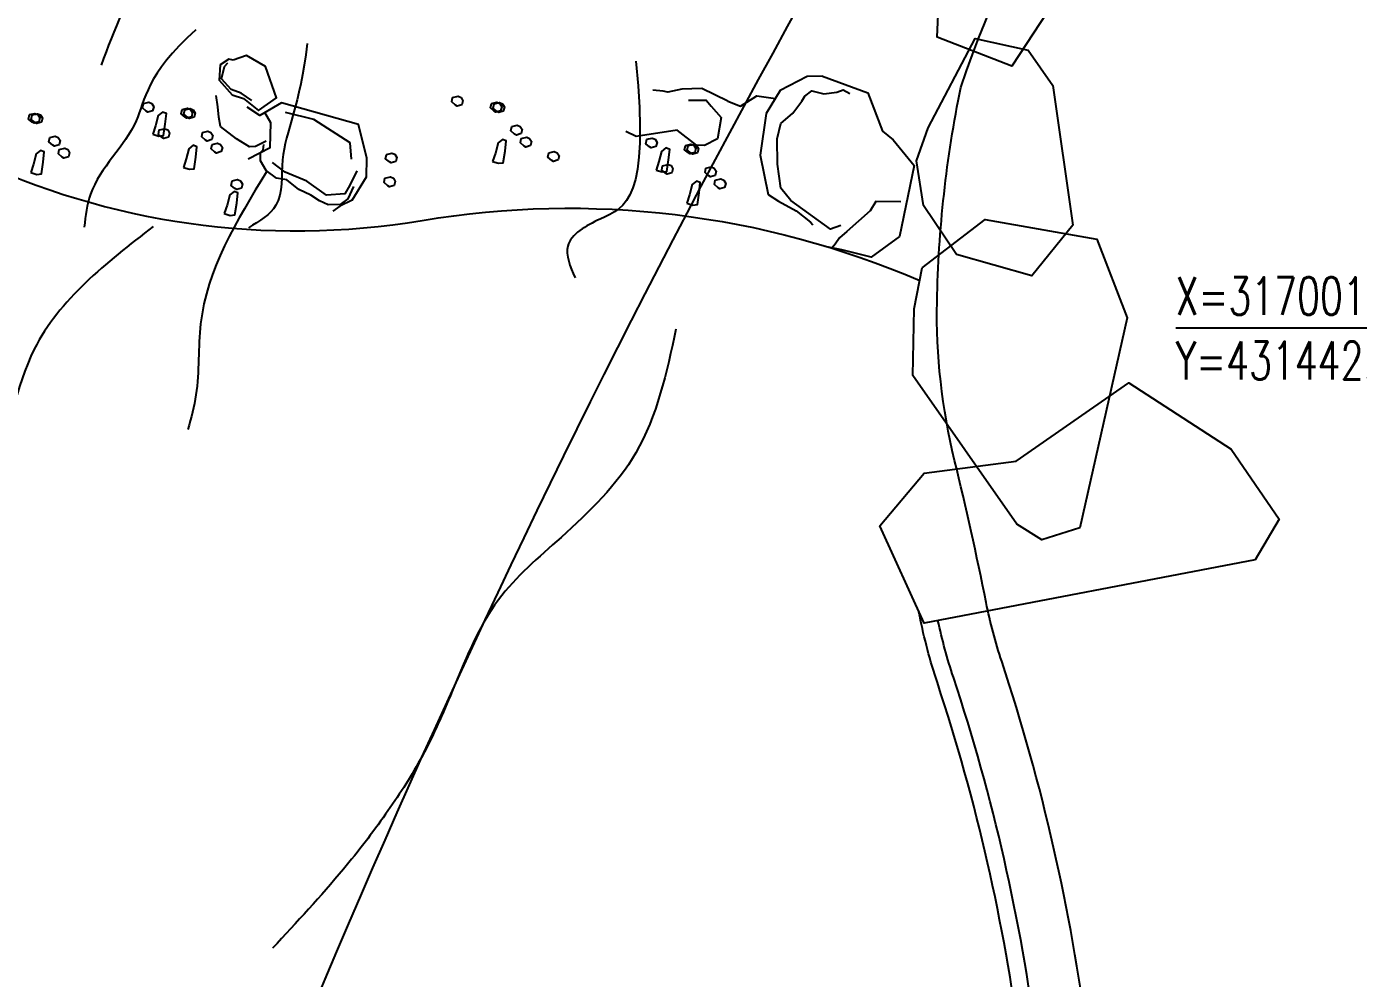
# Model space of a CAD drawing. Header units: millimetres. Extents: x -2430464 to 225692, y -180 to 1805330.
# Drawn here: x 554 to 31981, y 1258910 to 1281377 of the extents above; entities that cross this region are included whole.
import ezdxf

# ---------------------------------------------------------------- set-up
doc = ezdxf.new("R2010")
doc.units = ezdxf.units.MM
doc.header["$LTSCALE"] = 1000
doc.layers.get('0').update_dxf_attribs({"linetype": 'CONTINUOUS'})
doc.layers.get('DEFPOINTS').update_dxf_attribs({"linetype": 'CONTINUOUS'})
for name, color, linetype in [('03LS-上木标注', 50, 'CONTINUOUS'), ('04-细线16水体', 154, 'CONTINUOUS'), ('DIM_COOR', 3, 'CONTINUOUS'), ('LP-003设计水位线', 172, 'CONTINUOUS'), ('LP-007挡墙线', 36, 'CONTINUOUS'), ('LP-008景观石', 37, 'CONTINUOUS'), ('LP-014绿化填充', 88, 'CONTINUOUS'), ('LP-10铺装填充', 251, 'CONTINUOUS'), ('LP-E-水景边线', 152, 'CONTINUOUS'), ('PUB_TEXT', 7, 'CONTINUOUS')]:
    doc.layers.add(name, color=color, linetype=linetype)
doc.styles.add('_TCH_DIM', font='SIMPLEX.shx', dxfattribs={"width": 0.7, "bigfont": 'GBCBIG.shx'})
doc.styles.get("Standard").update_dxf_attribs({"font": 'tssdeng.shx', "width": 0.7, "bigfont": 'hztxt.shx'})
doc.dimstyles.get("Standard").update_dxf_attribs({"dimscale": 100, "dimtxt": 3.5, "dimasz": 1, "dimexe": 2.5, "dimexo": 3, "dimgap": 1.5, "dimtad": 1, "dimdec": 0, "dimzin": 0, "dimdsep": 46, "dimtxsty": 'Standard', "dimblk": 'ARCHTICK', "dimcen": 0.09, "dimadec": 0, "dimazin": 0, "dimtfac": 1, "dimtdec": 0, "dimtix": 1, "dimtmove": 2, "dimatfit": 3, "dimldrblk": 'ARCHTICK', "dimfxl": 0, "dimtolj": 1, "dimtzin": 0, "dimarcsym": 0})

# ---------------------------------------------------------------- blocks, each defined once
blk = doc.blocks.new('_ARCHTICK')
at = {"color": 0, "linetype": 'ByBlock', "const_width": 0.4}
blk.add_lwpolyline([(-0.5, -0.5), (0.5, 0.5)], dxfattribs=at)
blk = doc.blocks.new('*D376')
at = {"layer": '03LS-上木标注', "color": 0, "lineweight": -2, "transparency": 16777216}
for p, q in [((18930.66200637701, 1171338.470385754), (117465.1400003501, 1558616.669797622)), ((117403.4968705392, 1558374.3887118), (128068.9865864022, 1555660.78783445)), ((29596.15172224003, 1168624.869508404), (128130.6297162131, 1555903.068920272))]:
    blk.add_line(p, q, dxfattribs=at)
at = {"layer": 'DEFPOINTS', "color": 0, "transparency": 16777216}
for p in [(128068.9865864022, 1555660.78783445), (18856.69025060389, 1171047.733082768, -399665.2262947477), (29522.17996646691, 1168334.132205417, -399665.2262947477)]:
    blk.add_point(p, dxfattribs=at)
at = {"layer": '03LS-上木标注', "color": 0, "lineweight": -2, "transparency": 16777216, "xscale": 100, "yscale": 100, "zscale": 100}
for p, rotation in [((117403.4968705392, 1558374.3887118), 165.7252162124529), ((128068.9865864022, 1555660.78783445), 345.7252162124529)]:
    blk.add_blockref('_ARCHTICK', p, dxfattribs=dict(at, rotation=rotation))
at = {"layer": '03LS-上木标注', "color": 0, "transparency": 16777216, "insert": (122816.3777972249, 1557332.553684694), "char_height": 350, "attachment_point": 5, "rotation": 345.7252162124529}
blk.add_mtext('\\A1;11005', dxfattribs=at)

msp = doc.modelspace()

# ---------------------------------------------------------------- hatches: boundary and pattern name
at = {"layer": 'LP-014绿化填充'}
h = msp.add_hatch(dxfattribs=at)
h.set_pattern_fill('CROSS', color=256, scale=300)
h.set_pattern_definition([(0, (-431392709.98357, -3169114513.621448), (476.25, 476.25), [238.125, -714.375]), (90, (-431392590.92107, -3169114632.683948), (-476.25, 476.25), [238.125, -714.375])])
edge = h.paths.add_edge_path()
edge.add_spline(control_points=[(-67588.00013777614, 1273228.767648621), (-64603.12937483191, 1268621.899836941), (-49412.06708493829, 1274838.265782757), (-41399.5019249022, 1276875.13965313), (-35187.75771948695, 1286634.377239151), (-24953.17247691751, 1286129.045839233), (-11303.9849768579, 1283128.404089851), (12381.140483886, 1292578.367556019), (25406.25852158666, 1322288.469054623), (60932.64478132129, 1324386.339863701), (64029.42719909549, 1352872.345312519), (88946.0480826199, 1359857.920356197), (106077.1548068821, 1377566.763267441), (116588.200994283, 1397706.698831482), (119357.415586561, 1412100.85415308), (118050.1938748658, 1418997.159043713), (117622.4396097362, 1421253.795239372)], knot_values=[0, 0, 0, 0, 1461.608760629228, 12567.25349089102, 24162.44586460281, 31944.65828745835, 40981.23680247532, 67066.73875934456, 99297.32680081317, 131462.0272839771, 151854.1354866179, 170324.0419808526, 202082.8766939532, 223870.9511597634, 237975.683084435, 244835.9247705665, 244835.9247705665, 244835.9247705665, 244835.9247705665], degree=3, periodic=0)
edge.add_arc((-2107.991869002581, 1246723.481314583), 56526.2807689651, 73.1341209586279, 78.19365156510638)
edge.add_arc((-2104.784615188837, 1246598.822995109), 56647.6529312183, 78.222624362827, 134.0927475518611)
edge.add_line((-41521.46161207557, 1287283.981924934), (-67588.00013765693, 1273228.767648621))
edge.add_spline(control_points=[(-67588.00013777614, 1273228.767648621), (-64603.12937483191, 1268621.899836941), (-49412.06708493829, 1274838.265782757), (-41399.5019249022, 1276875.13965313), (-35187.75771948695, 1286634.377239151), (-24953.17247691751, 1286129.045839233), (-11303.9849768579, 1283128.404089851), (12381.140483886, 1292578.367556019), (25406.25852158666, 1322288.469054623), (60932.64478132129, 1324386.339863701), (64029.42719909549, 1352872.345312519), (88946.0480826199, 1359857.920356197), (106077.1548068821, 1377566.763267441), (116588.200994283, 1397706.698831482), (119357.415586561, 1412100.85415308), (118050.1938748658, 1418997.159043713), (117622.4396097362, 1421253.795239372)], knot_values=[0, 0, 0, 0, 1461.608760629228, 12567.25349089102, 24162.44586460281, 31944.65828745835, 40981.23680247532, 67066.73875934456, 99297.32680081317, 131462.0272839771, 151854.1354866179, 170324.0419808526, 202082.8766939532, 223870.9511597634, 237975.683084435, 244835.9247705665, 244835.9247705665, 244835.9247705665, 244835.9247705665], degree=3, periodic=0)
edge.add_line((-16944.12864783406, 1284826.32528202), (-17681.61224636436, 1286422.805196209))
edge.add_line((-17681.61224636436, 1286422.805196209), (-16498.10442993045, 1288043.243127747))
edge.add_line((-16498.10442993045, 1288043.243127747), (-14613.24360921979, 1288700.179284496))
edge.add_line((-14613.24360921979, 1288700.179284496), (-10843.5100248754, 1289050.540646477))
edge.add_line((-10843.5100248754, 1289050.540646477), (-10000.35846850276, 1288243.224062366))
edge.add_line((-10000.35846850276, 1288243.224062366), (-9233.139260083437, 1288463.126655025))
edge.add_line((-9233.139260083437, 1288463.126655025), (-6907.41463509202, 1288474.150138779))
edge.add_line((-6907.41463509202, 1288474.150138779), (-6308.853825062513, 1287831.662386341))
edge.add_line((-6308.853825062513, 1287831.662386341), (-6154.098822444677, 1287941.210475845))
edge.add_line((-6154.098822444677, 1287941.210475845), (-4554.126902848482, 1288784.280127926))
edge.add_line((-4554.126902848482, 1288784.280127926), (-2954.172472566366, 1289947.134272022))
edge.add_line((-2954.172472566366, 1289947.134272022), (-2908.178709775209, 1289912.662208004))
edge.add_line((-2908.178709775209, 1289912.662208004), (-2565.34503147006, 1290337.970982475))
edge.add_line((-2565.34503147006, 1290337.970982475), (-1391.726811021566, 1290686.663266106))
edge.add_line((-1391.726811021566, 1290686.663266106), (-154.657478004694, 1290496.470369263))
edge.add_line((-154.657478004694, 1290496.470369263), (2067.495276719332, 1290588.042161865))
edge.add_line((2067.495276719332, 1290588.042161865), (1836.596392005682, 1291016.587275429))
edge.add_line((1836.596392005682, 1291016.587275429), (1875.912296384573, 1291881.075118465))
edge.add_line((1875.912296384573, 1291881.075118465), (2080.659312337637, 1292389.707403107))
edge.add_line((2080.659312337637, 1292389.707403107), (3468.381314247847, 1293885.120544834))
edge.add_line((3468.381314247847, 1293885.120544834), (5099.823255568743, 1294002.333547993))
edge.add_line((5099.823255568743, 1294002.333547993), (4623.05184468627, 1295520.698842449))
edge.add_line((4623.05184468627, 1295520.698842449), (7831.043782800436, 1298466.001607819))
edge.add_line((7831.043782800436, 1298466.001607819), (8524.657851308584, 1298552.629644318))
edge.add_line((8524.657851308584, 1298552.629644318), (10258.70496538281, 1298249.436105175))
edge.add_line((10258.70496538281, 1298249.436105175), (11257.76341721416, 1297289.643696709))
at = {"layer": 'LP-10铺装填充'}
h = msp.add_hatch(dxfattribs=at)
h.set_pattern_fill('-600X200', color=256, scale=2500, pattern_type=2)
h.set_pattern_definition([(210.7031794559915, (94644.19562783837, 1222099.198271198), (1276.47658006669, -2149.559848094778), [208.333325, -208.33325]), (210.7031794559915, (94982.88518837094, 1221936.876329346), (1276.47658006669, -2149.559848094778), [208.333325, -208.33325]), (210.7031794559915, (94963.31476709247, 1221561.808305187), (1276.47658006669, -2149.559848094778), [208.333325, -208.33325]), (210.7031794559915, (95302.00432756543, 1221399.486363335), (1276.47658006669, -2149.559848094778), [208.333325, -208.33325]), (210.7031794559915, (95282.43390628695, 1221024.418339176), (1276.47658006669, -2149.559848094778), [208.333325, -208.33325]), (210.7031794559915, (95621.12347653508, 1220862.096420212), (1276.47658006669, -2149.559848094778), [208.333325, -208.33325]), (210.7031794559915, (95601.553055197, 1220487.028396053), (1276.47658006669, -2149.559848094778), [208.333325, -208.33325]), (210.7031794559915, (95940.24261572957, 1220324.706454201), (1276.47658006669, -2149.559848094778), [208.333325, -208.33325]), (120.7031794559915, (95940.24261572957, 1220324.706454201), (-358.2599818476626, -212.7461009327034), []), (120.7031794559915, (95761.11263152957, 1220218.333396835), (-358.2599818476626, -212.7461009327034), [])])
edge = h.paths.add_edge_path()
edge.add_line((10124.38084849715, 1302059.6942486), (10439.39835968614, 1303735.349858684))
edge.add_arc((24925.60262027383, 1215967.217773361), 99324.57716753814, 131.3142506660975, 133.1419088232065, ccw=False)
edge.add_arc((-2107.991865664721, 1246723.48130743), 58376.28077553461, 77.588000340365, 131.3142506648132, ccw=False)
edge.add_arc((-2115.595168381929, 1246671.745417995), 56724.26190255526, 77.53869250456184, 134.0951235464403)
edge.add_line((-41587.2677821815, 1287410.289199753), (-55930.97299298644, 1279675.757178707))
edge.add_line((-55930.9729937017, 1279675.757178707), (-61534.53731992841, 1276349.711302204))
edge.add_line((-61534.53731992841, 1276349.711302204), (-65409.76010742784, 1274592.853767795))
edge.add_line((-65409.76010742784, 1274592.853767795), (-68275.91543206573, 1273027.827123566))
edge.add_line((-68275.91543206573, 1273027.827123566), (-110198.3502514064, 1250675.274704857))
edge.add_line((-110198.3502514064, 1250675.274704857), (-110198.3502505124, 1250675.274706287))
edge.add_line((-110198.3502505124, 1250675.274706287), (-111367.0151074827, 1251978.706924362))
edge.add_line((-111367.0151074827, 1251978.706924362), (-111367.0151083767, 1251978.706922932))
edge.add_line((-111367.0151083767, 1251978.706922932), (-43025.3047939837, 1288417.708348198))

# ---------------------------------------------------------------- linework, layer by layer
at = {"layer": '04-细线16水体'}
for points, knots in [([(2320.369519680738, 1280469.67543642), (2634.023082941771, 1281301.323582096), (3212.377540200949, 1282834.822540684), (4963.979487746954, 1284342.091122074), (6517.364976614714, 1285525.864868565), (7267.538746803999, 1286489.192814274), (7614.853774636984, 1286935.193841381)], [0, 0, 0, 0, 858.2034516349005, 1582.465018114141, 2223.764566053497, 2776.645630669254, 2776.645630669254, 2776.645630669254, 2776.645630669254]), ([(4545.805641800165, 1281299.897649689), (3360.626174598932, 1280231.005763931), (3354.082976013422, 1278946.509300156), (2053.255949884653, 1277862.779018326), (1946.098810106516, 1276911.58150856), (1916.021604448557, 1276644.590183182)], [0, 0, 0, 0, 817.8499249527848, 1808.67803124681, 2195.321130231272, 2195.321130231272, 2195.321130231272, 2195.321130231272]), ([(7176.701470345259, 1280978.661226673, -399665.2262947477), (7005.606399267912, 1279509.530088825, -399665.2262947477), (6475.475492447615, 1278611.737316532, -399665.2262947477), (6642.000396698713, 1277132.534698887, -399665.2262947477), (6046.565489500761, 1276783.726391239, -399665.2262947477), (5786.392393320799, 1276631.315973682, -399665.2262947477)], [0, 0, 0, 0, 980.4545546699063, 1507.336140045231, 1916.21278504711, 1916.21278504711, 1916.21278504711, 1916.21278504711]), ([(14931.43655905128, 1280563.374381466), (15254.33377966285, 1277267.882712765), (14401.07135662436, 1277037.689853115), (13120.57424840331, 1276325.613812847), (13382.00741800666, 1275713.967023296), (13495.85751566291, 1275447.609765453)], [0, 0, 0, 0, 882.0416891275197, 1368.147392960723, 1743.134112723501, 1743.134112723501, 1743.134112723501, 1743.134112723501])]:
    msp.add_open_spline(points, degree=3, knots=knots, dxfattribs=at)
for points in [[(6211.375529557467, 1277946.743152542), (4659.285728484392, 1274360.530292435), (4549.938953906298, 1272685.686691208), (4362.078109532595, 1271869.491844101)], [(3541.873090535402, 1276661.853637619), (735.1322214901447, 1273764.879566116), (-183.3443457782269, 1270805.596347732), (-2381.485948771238, 1267012.338869018), (-4322.183161705732, 1264517.19091217)], [(15875.86140289903, 1274232.926878376), (14927.89344969392, 1271312.942238254), (13164.9021743834, 1269319.194210453), (11687.66707959771, 1267846.277874393), (10553.76462998986, 1265585.73353426), (9843.639864116907, 1264072.132845325), (9025.727446466684, 1262784.917404575), (8030.665178924799, 1261488.194683475), (6356.266575485468, 1259622.260685368)]]:
    msp.add_spline(points, degree=3, dxfattribs=at)
at = {"layer": 'DIM_COOR', "color": 3}
msp.add_line((35659.01181080937, 1274255.309068603), (27673.01181080937, 1274255.309068603), dxfattribs=at)
at = {"layer": 'LP-003设计水位线', "elevation": -399665.2262947477}
for points in [[(3829.159181326628, 1191406.852322979, -0.02401152395363129), (5715.680326789618, 1200807.2645611, -0.02156010205968216), (8555.262650042772, 1210351.388631744, -0.03248600726084115), (11629.49697384238, 1217678.87162487, -0.02061782408190757), (16905.38126280904, 1227258.22935049, 0.03243862329135357), (22325.81929764152, 1237675.044757767, 0.05077483046840437), (25112.75848165154, 1246272.187778397, 0.0850604659924123), (25588.0531052053, 1257500.058926029, 0.04819121764141157), (23564.38728347421, 1266394.420761509, -0.03066320336881902), (23197.59690639377, 1267780.388405723, 0.01049271648528014), (22452.5362854898, 1271137.549601955, -0.06469250502385152), (22038.05957350135, 1274884.410004063, -0.04595220681864284), (22601.06720647216, 1279941.538146419, -0.127215482480208), (29645.13835957646, 1290793.624159737, -0.01648265545143105), (36414.23076447845, 1296600.343462868, -0.05121751023580946)], [(-11896.94522759318, 1136417.860350056, 0.1245090013684261), (-12608.85119363666, 1147773.786792679, -0.01309216471575338), (-14856.41379240155, 1155924.789567871, -0.02570050870882328), (-16706.92999145389, 1165470.559820576, -0.04900387943649387), (-17352.65308174491, 1180776.417290134, -0.02357281351820236), (-15946.14207783341, 1194396.410837097, -0.02401152395350323), (-13681.87464621663, 1205679.10826437, -0.02156010205933745), (-10350.66123327613, 1216875.654270096, -0.03248600726074027), (-6272.035797983408, 1226597.118337078, 0.04578912876303053), (4662.513941675425, 1251592.636604233, -0.04813861566603433), (25032.39933261275, 1292472.214693947, 0.02723946018820345)]]:
    msp.add_lwpolyline(points, format="xyb", dxfattribs=at)
at = {"layer": 'LP-003设计水位线', "color": 172}
msp.add_spline([(117622.4396097362, 1421253.795239372, -399665.2262947477), (118620.3277350366, 1414466.517782135, -399665.2262947477), (116583.7114051282, 1400509.596323891, -399665.2262947477), (106894.853494972, 1380994.314585609, -399665.2262947477), (83476.73990854621, 1359541.679819984, -399665.2262947477), (67422.02872690558, 1350410.212534828, -399665.2262947477), (58475.66483530402, 1332085.348277016, -399665.2262947477), (29852.80625376105, 1317412.246226234, -399665.2262947477), (7796.606241554022, 1293910.441050453, -399665.2262947477), (-16649.82503286004, 1284809.594370766, -399665.2262947477), (-25556.4588829577, 1285963.554819984, -398665.2262947477), (-33325.46443715692, 1285510.362925453, -398665.2262947477), (-42256.38094106317, 1278115.282359047, -398665.2262947477), (-52487.75002065301, 1273796.204722328, -398665.2262947477), (-66116.25075307488, 1268043.060191078, -398665.2262947477), (-110633.4320885241, 1234741.43885891, -399665.2262947477)], degree=3, dxfattribs=at)
at = {"layer": 'LP-007挡墙线', "linetype": 'Continuous', "elevation": -399665.2262947477, "flags": 128}
for points in [[(6946.166063636541, 1138381.129775925, 0.08202814381289754), (4995.037371903658, 1153127.580529137, -0.01309216471569619), (3003.570789426565, 1160349.826373978, -0.02570050870761411), (1512.807040423155, 1168039.836467667, -0.04900387943679675), (1018.743279904127, 1179750.846362991, -0.02357281351782412), (2247.135080605745, 1191646.017003937, -0.02401152395369351), (4163.875928968191, 1201197.012057228, -0.02156010206033382), (7042.788739353418, 1210873.329883022, -0.03248600726123153), (10197.37435206771, 1218392.331362171, -0.02061782408102788), (15536.88976940513, 1228087.223338528, 0.03243862329202797), (20861.5969890058, 1238320.066486759, 0.05077483046867304), (23548.58555933833, 1246608.882104797, 0.08506046599394634), (24001.02137884498, 1257296.760379715, 0.04819121763827945), (22045.62161037326, 1265891.081084175, -0.03066320337609634), (21628.67155703902, 1267466.58393137, 0.0003664315000481701), (21605.49074336886, 1267582.040800018)], [(7339.147561401129, 1138169.752013607, 0.0831141258788321), (5377.730601578951, 1153243.967349453, -0.01309216471549621), (3391.831323832273, 1160446.022826118, -0.02570050870878375), (1908.888280183077, 1168095.690308018, -0.04900387943615318), (1418.121461600065, 1179728.551342888, -0.02357281351804102), (2642.641105800867, 1191586.225833816, -0.02401152395367324), (4551.827028423548, 1201099.575183315, -0.02156010205967588), (7420.907216995955, 1210742.844570084, -0.03248600726114589), (10555.40500751138, 1218213.966427727, -0.02061782408144772), (15879.01264277101, 1227879.974841518, 0.03243862329210982), (21227.65256616473, 1238158.81105463, 0.05077483046797041), (23939.62878993154, 1246524.708523197, 0.08506046599265894), (24397.77931037545, 1257347.585016174, 0.04819121764034073), (22425.313028723, 1266016.916003628, -0.02699334038521543), (22059.37079706788, 1267359.782121582, -0.02699334038521543)]]:
    msp.add_lwpolyline(points, format="xyb", dxfattribs=at)
at = {"layer": 'LP-008景观石', "color": 37, "linetype": 'Continuous', "elevation": -399665.2262947477, "flags": 128}
for points in [[(23626.24709203839, 1284522.290990753), (25032.82253918052, 1284100.596980972), (25472.36315634847, 1282993.640255375), (23802.06683674455, 1280445.886377258), (22043.85190013051, 1281131.141133232), (22096.59957250953, 1282378.66518156), (22852.62622377276, 1284206.0244631), (23133.94131323695, 1284346.583826942)], [(21830.60509344935, 1278988.064508362), (22940.16007658839, 1281094.831290646), (24188.40506032109, 1280817.620527191), (24770.9205519855, 1279986.004155083), (25242.46655389667, 1276687.252579136), (24271.61906060576, 1275495.259826584), (22496.33458551764, 1275994.229649467), (21719.65309301019, 1277158.500530167), (21553.22509232163, 1278211.88392107)], [(5427.48749729991, 1280588.954880161), (5325.009854286909, 1280607.683435841), (5118.559274405241, 1280472.575628681), (5095.649549454451, 1280109.914196415), (5408.387687176466, 1279770.000175877), (5668.975149124861, 1279680.288353367), (6029.261371105909, 1279393.673006458), (6451.775369614363, 1279699.450006885), (6187.47069427371, 1280434.051086826), (5746.554914444685, 1280693.16573946)], [(21687.12302979827, 1275680.056389732), (23175.95056685805, 1276826.944390697), (25812.40725234151, 1276361.992162151), (26525.79503586888, 1274502.175288124), (25409.17438307405, 1269542.650358601), (24509.6831574738, 1269263.680612965), (23920.34684607387, 1269635.645579739), (21469.99360272288, 1273138.303743763), (21501.0195877254, 1274719.150872154)], [(23909.5309535563, 1271119.908917828), (26567.06719365716, 1272970.519955082), (28983.02443006635, 1271401.525735302), (30110.4607899487, 1269752.069568081), (29546.73663857579, 1268786.53536932), (21735.16466370225, 1267298.003097458), (20688.25861933827, 1269591.145672245), (21735.16466370225, 1270838.29668848)]]:
    msp.add_lwpolyline(points, close=True, dxfattribs=at)
at = {"layer": 'LP-008景观石', "elevation": -399665.2262947477}
for points in [[(5872.157426565886, 1279635.060602589), (5617.936654061079, 1279803.479673786), (5382.941223114729, 1279894.113781376), (5153.554505079985, 1280146.472658558), (5225.696940630674, 1280433.593998356), (5302.069794148207, 1280520.101271076)], [(8217.285106867552, 1278245.229149265), (8187.137484282255, 1278632.903063221), (7328.996795862913, 1279180.790575428), (6661.138709753752, 1279353.780687733)], [(8266.642838448286, 1277600.635137958), (8134.627308338881, 1277314.826527042), (7952.303795307875, 1277175.866115971), (7670.687350004911, 1277166.961754246), (7466.173502653837, 1277262.095415516), (7260.654187887907, 1277401.727230472), (6974.626167744398, 1277533.494406147), (6692.392636984587, 1277762.803604526), (6454.297161310911, 1277799.415737553), (6210.420144051313, 1277983.894415302), (6070.035573929548, 1278205.472296162), (6069.873627394438, 1278408.497440739), (6139.402460068464, 1278466.363853855), (6148.002855747938, 1278595.838489933)], [(8344.89498397708, 1277973.018223209), (8177.927968233824, 1277635.882940693), (8061.012688606977, 1277427.43089716), (7626.916043013334, 1277396.963879032), (7168.950222939253, 1277726.884544773), (6658.194992989302, 1277942.496666355), (6354.387032717466, 1278167.68549387)]]:
    msp.add_lwpolyline(points, dxfattribs=at)
at = {"layer": 'LP-008景观石', "color": 37, "linetype": 'Continuous', "flags": 128}
for points in [[(19333.37592062354, 1280205.100130005), (18971.5910526216, 1280200.432702942), (18337.46690306067, 1279868.83601944), (18008.05675181746, 1279327.388288422), (17863.70400962234, 1278339.4317836), (18056.82876858115, 1277410.908489151), (18298.73998150229, 1277255.512832565), (18715.76432856917, 1277025.936681671), (19051.07046350837, 1276761.063846512), (19107.73066553473, 1276694.589599533)], [(19333.37592062354, 1280205.100130005), (20402.84547147155, 1279817.923334045), (20752.39617452025, 1278905.394626541), (21003.44118580222, 1278707.457780762), (21498.0309959352, 1278097.230247421), (21155.82000693679, 1276425.528119965), (20482.19568380713, 1275934.793378754), (19789.71535643935, 1276111.590337677), (19396.89898857474, 1276184.4618396)], [(17102.50384864211, 1279618.367263718), (16484.7208660543, 1279914.243627472), (16013.31912311912, 1279897.757406158), (16013.31912311912, 1279897.757406158), (15684.90573677421, 1279828.061019821), (15573.67581686378, 1279851.609973831), (15328.03753075004, 1279874.216022415)], [(17102.50384864211, 1279618.367263718), (17403.38123854995, 1279495.56084053), (17782.76564010978, 1279745.084258957), (18223.33883270621, 1279681.245500488)], [(19769.72566542029, 1276683.6636409), (19526.24119958282, 1276593.242393417), (18586.67997702956, 1277273.189416809), (18351.57020172477, 1277566.357175751), (18276.70996174216, 1278129.587293549), (18262.28474697471, 1278730.338621063), (18352.39241036773, 1279089.068893356), (18635.19609102607, 1279331.816150589), (18847.61032685637, 1279618.771757049), (18920.8119135797, 1279739.09218399), (19084.50568255782, 1279863.789939804), (19369.27125272155, 1279787.72242157), (19672.41514238715, 1279832.921045227), (19819.99764093757, 1279882.276004715), (19978.61096701026, 1279796.518402023)], [(16171.32191118598, 1279638.814462585), (16590.42517456412, 1279639.483827515), (16704.78759822249, 1279502.001693649), (16944.84249910712, 1279229.860256119), (16854.75860247016, 1278730.39970581), (16548.55111369491, 1278569.499778671), (16359.10491284728, 1278576.971555633)], [(21180.32668194175, 1277239.795228882), (20594.09115967155, 1277252.069528503), (20457.44940242171, 1277029.533481522), (19907.56745490432, 1276540.178424759), (19734.8105777204, 1276393.016767425), (19632.84867653251, 1276243.810031815), (19560.22137483954, 1276154.163688583)]]:
    msp.add_lwpolyline(points, dxfattribs=at)
at = {"layer": 'LP-008景观石', "color": 37, "linetype": 'Continuous', "elevation": -399665.2262947477, "flags": 128}
for points in [[(6210.025355547667, 1278676.848181171), (5954.304666012526, 1278545.149496479), (5813.118105381727, 1278537.943113727), (5509.413506954908, 1278729.758999271), (5129.325602978468, 1279020.142982883), (5093.144427984953, 1279237.322128696), (5070.260902374983, 1279481.59564249), (5023.258931607008, 1279753.451742573)], [(8239.010482996702, 1277282.236448688), (8578.463479727507, 1277828.828749103), (8582.536837786436, 1278271.599594517), (8385.83386489749, 1279068.705288334), (8385.83386489749, 1279068.705288334), (8385.83386489749, 1279068.705288334), (8385.83386489749, 1279068.705288334), (6572.161576479673, 1279581.738211079), (6056.297785252333, 1279281.747377796), (5755.829977959394, 1279472.422607822)], [(5780.574264019728, 1278259.651281757), (6304.916344374418, 1278524.080332203), (6320.709829300642, 1279102.730234547), (6176.094212979078, 1279351.412750645)], [(8239.010482996702, 1277282.236448688), (7941.940100878477, 1277142.191778583), (7780.341599196196, 1277017.631973667)]]:
    msp.add_lwpolyline(points, dxfattribs=at)
at = {"layer": 'LP-008景观石'}
for points in [[(10606.51300039887, 1279701.777009888), (10734.89592424035, 1279732.20758049), (10805.07938757539, 1279704.438463135), (10850.73547306657, 1279628.31515686), (10824.20679870248, 1279533.214986725), (10715.21179381013, 1279499.898708267), (10674.10915055871, 1279523.345600052), (10586.17268362641, 1279598.325342102)], [(11521.66891995072, 1279559.737327499), (11650.05184236169, 1279590.167898102), (11720.23648443818, 1279562.399661941), (11765.89139118791, 1279486.275476379), (11739.3627153933, 1279391.175306244), (11630.36642375588, 1279357.858295364), (11589.26388970017, 1279381.305034561), (11501.32978072762, 1279456.286542816)], [(11585.04769507051, 1279552.127286835), (11713.43072667718, 1279582.557708664), (11783.61419287324, 1279554.788591309), (11829.26909819245, 1279478.664405746), (11802.74160113931, 1279383.565114899), (11693.74541893601, 1279350.247957153), (11652.64288631082, 1279373.694698257), (11564.70748916268, 1279448.675472183)], [(621.2005970180035, 1279299.013446731), (749.5835194289684, 1279329.444017334), (819.7681615054607, 1279301.675781174), (865.4230682551861, 1279225.551595611), (838.8943924605846, 1279130.451425476), (729.898100823164, 1279097.134414596), (688.7955667674541, 1279120.581153793), (600.8614577949047, 1279195.562662048)], [(684.579372137785, 1279291.403406067), (812.9624037444592, 1279321.833827896), (883.1458699405193, 1279294.064710541), (928.8007752597332, 1279217.940524979), (902.2732782065868, 1279122.841234131), (793.277096003294, 1279089.524076385), (752.1745633780956, 1279112.97081749), (664.2391662299633, 1279187.951591415)], [(1102.566737145185, 1278759.022315903), (1230.94965955615, 1278789.452884598), (1301.133124321699, 1278761.683767242), (1346.789208382368, 1278685.560460968), (1320.260534018278, 1278590.460290832), (1211.264351576567, 1278557.143133087), (1170.16288587451, 1278580.590902252), (1082.226420611143, 1278655.570648117)], [(12003.03506007791, 1279019.74619667), (12131.41798248887, 1279050.176765366), (12201.60144725442, 1279022.40764801), (12247.25753131509, 1278946.284341736), (12220.728856951, 1278851.1841716), (12111.73267450929, 1278817.867013855), (12070.63120880723, 1278841.31478302), (11982.69474354386, 1278916.294528885)], [(12225.96118250489, 1278735.809261246), (12354.34539428353, 1278766.24056427), (12424.52874842286, 1278738.471595688), (12470.18376579881, 1278662.347259445), (12443.65626898408, 1278567.247972412), (12334.66008654237, 1278533.930812759), (12293.55755248666, 1278557.377553863), (12205.62226620317, 1278632.358180923)], [(15187.02566149831, 1278716.795441551), (15315.40858533978, 1278747.226012154), (15385.59204867482, 1278719.456894798), (15431.248134166, 1278643.333588524), (15404.71945980191, 1278548.233418388), (15295.72445490956, 1278514.917139931), (15254.62181165814, 1278538.364031715), (15166.68534472585, 1278613.343773765)], [(650.2989239394665, 1277933.501401825), (792.362082451582, 1277889.618043823), (901.974786490202, 1277901.548145218), (942.8271569907665, 1278174.858316345), (971.1292502582073, 1278421.79553215), (882.3311102092266, 1278455.721280975), (778.3369471728802, 1278374.423782272), (717.6142618358135, 1278132.853620453)], [(1325.492859572172, 1278475.085380478), (1453.877071350813, 1278505.516683502), (1524.060425490141, 1278477.74771492), (1569.715442866087, 1278401.623378677), (1543.187946051359, 1278306.524091644), (1434.191763609648, 1278273.206931992), (1393.089229553938, 1278296.653673096), (1305.153943270445, 1278371.634300156)], [(11550.76724687219, 1278194.225282593), (11692.8304053843, 1278150.341924591), (11802.44310942292, 1278162.272025986), (11843.29547992349, 1278435.582197113), (11871.59757319093, 1278682.519412918), (11782.79943314195, 1278716.445161743), (11678.8052701056, 1278635.14766304), (11618.08258476853, 1278393.577501221)], [(15408.47358158231, 1277991.179713173), (15550.53555992246, 1277947.295472069), (15660.14837601781, 1277959.225426598), (15701.00181463361, 1278232.536627693), (15729.30272749066, 1278479.472960396), (15640.50447943807, 1278513.398856087), (15536.51042583585, 1278432.101210518), (15475.78784969449, 1278190.530899925)], [(16102.18158105016, 1278574.755759163), (16230.56450346112, 1278605.186329765), (16300.74914553761, 1278577.418093605), (16346.40405228734, 1278501.293908043), (16319.87537649274, 1278406.193737907), (16210.87908485532, 1278372.876727028), (16169.77655079961, 1278396.323466225), (16081.84244182706, 1278471.30497448)], [(16165.56035616994, 1278567.145718498), (16293.94338777661, 1278597.576140327), (16364.12685397267, 1278569.807022972), (16409.78175929189, 1278493.68283741), (16383.25426223874, 1278398.583546562), (16274.25808003545, 1278365.266388817), (16233.15554741025, 1278388.713129921), (16145.22015026212, 1278463.693903847)], [(15561.85505369306, 1278093.159333153), (15690.23808816075, 1278123.589753075), (15760.42144230008, 1278095.8207864), (15806.07763722539, 1278019.697331352), (15779.54896262288, 1277924.597161217), (15670.55277898908, 1277891.280003471), (15629.45024493337, 1277914.726744575), (15541.51495984197, 1277989.707369728)], [(16583.54772117734, 1278034.764628334), (16711.9306435883, 1278065.195197029), (16782.11410835385, 1278037.426079674), (16827.77019241452, 1277961.302773399), (16801.24151805043, 1277866.202603264), (16692.24533560872, 1277832.885445518), (16651.14386990666, 1277856.333214683), (16563.2074046433, 1277931.312960548)], [(16131.27990797162, 1277209.243714256), (16273.34306648374, 1277165.360356255), (16382.95577052236, 1277177.290457649), (16423.80814102292, 1277450.600628776), (16452.11023429036, 1277697.537844582), (16363.31209424138, 1277731.463593407), (16259.31793120503, 1277650.166094704), (16198.59524586797, 1277408.595932884)], [(16806.47384360433, 1277750.827692909), (16934.85805538297, 1277781.258995933), (17005.04140952229, 1277753.490027351), (17050.69642689824, 1277677.365691109), (17024.16893008351, 1277582.266404076), (16915.1727476418, 1277548.949244423), (16874.07021358609, 1277572.395985527), (16786.1349273026, 1277647.376612587)]]:
    msp.add_lwpolyline(points, close=True, dxfattribs=at)
at = {"layer": 'LP-008景观石', "elevation": -399665.2262947477}
for points in [[(3309.411650687456, 1279561.080473823), (3437.794574528933, 1279591.511044426), (3507.97803786397, 1279563.741927071), (3553.63412335515, 1279487.618620796), (3527.10544899106, 1279392.518450661), (3418.110444098711, 1279359.202172203), (3377.007800847292, 1279382.649063988), (3289.071333914995, 1279457.628806038)], [(4224.567570239305, 1279419.040791435), (4352.95049265027, 1279449.471362038), (4423.135134726763, 1279421.703125877), (4468.790041476488, 1279345.578940315), (4442.261365681887, 1279250.47877018), (4333.265074044466, 1279217.1617593), (4292.162539988756, 1279240.608498497), (4204.228431016207, 1279315.590006752)], [(4287.946345359087, 1279411.43075077), (4416.329376965761, 1279441.8611726), (4486.512843161821, 1279414.092055244), (4532.167748481035, 1279337.967869682), (4505.640251427889, 1279242.868578834), (4396.644069224596, 1279209.551421089), (4355.541536599398, 1279232.998162193), (4267.606139451265, 1279307.978936119)], [(3530.859570771456, 1278835.464745445), (3672.921549111605, 1278791.580504341), (3782.534365206957, 1278803.51045887), (3823.387803822756, 1279076.821659965), (3851.688716679811, 1279323.757992668), (3762.890468627214, 1279357.683888359), (3658.896415024996, 1279276.38624279), (3598.173838883638, 1279034.815932197)], [(3684.241042882204, 1278937.444365425), (3812.624077349901, 1278967.874785347), (3882.807431489229, 1278940.105818672), (3928.463626414537, 1278863.982363624), (3901.934951812029, 1278768.882193489), (3792.938768178225, 1278735.565035744), (3751.836234122515, 1278759.011776848), (3663.900949031115, 1278833.992402)], [(4705.933710366488, 1278879.049660606), (4834.316632777452, 1278909.480229301), (4904.500097543001, 1278881.711111946), (4950.15618160367, 1278805.587805672), (4923.62750723958, 1278710.487635536), (4814.631324797869, 1278677.170477791), (4773.529859095812, 1278700.618246956), (4685.593393832445, 1278775.597992821)], [(4253.665897160769, 1278053.528746529), (4395.729055672884, 1278009.645388527), (4505.341759711504, 1278021.575489921), (4546.194130212069, 1278294.885661049), (4574.496223479509, 1278541.822876854), (4485.698083430529, 1278575.748625679), (4381.703920394182, 1278494.451126976), (4320.981235057116, 1278252.880965156)], [(4928.859832793474, 1278595.112725182), (5057.244044572115, 1278625.544028206), (5127.427398711443, 1278597.775059624), (5173.082416087389, 1278521.650723381), (5146.554919272661, 1278426.551436348), (5037.55873683095, 1278393.234276695), (4996.45620277524, 1278416.681017799), (4908.520916491747, 1278491.661644859)], [(9047.071892648935, 1278362.399998112), (9175.453856140375, 1278392.829389973), (9245.63839045167, 1278365.061302586), (9291.293406397104, 1278288.93696825), (9264.765909582376, 1278193.83767931), (9155.769616514444, 1278160.52066843), (9114.667083889246, 1278183.967409534), (9026.731795936823, 1278258.948034687)], [(12877.88802853227, 1278398.857844276), (13006.26999202371, 1278429.287236137), (13076.454526335, 1278401.51914875), (13122.10954228044, 1278325.394814415), (13095.58204546571, 1278230.295525474), (12986.58575239778, 1278196.978514595), (12945.48321977258, 1278220.425255699), (12857.54793182015, 1278295.405880852)], [(9010.601475328207, 1277797.291684551), (9138.983438819647, 1277827.721076412), (9209.167973130941, 1277799.952989025), (9254.822989076376, 1277723.82865469), (9228.295492261648, 1277628.729365749), (9119.299199193716, 1277595.41235487), (9078.196666568518, 1277618.859095974), (8990.261378616095, 1277693.839721126)], [(5218.687663763762, 1276964.898981495), (5360.749752730131, 1276921.014593525), (5470.363637179136, 1276932.945576115), (5511.214827269316, 1277206.254866047), (5539.515630930662, 1277453.191345615), (5450.718671053648, 1277487.117977543), (5346.72450825572, 1277405.82047884), (5286.001932114363, 1277164.250170154)], [(5403.889458149672, 1277734.030275745), (5532.272489756346, 1277764.460695667), (5602.455954521894, 1277736.691582127), (5648.112038582563, 1277660.568273945), (5621.583473414183, 1277565.467956943), (5512.588360756636, 1277532.151827259), (5471.485826939344, 1277555.59857027), (5383.549250811338, 1277630.578459186)]]:
    msp.add_lwpolyline(points, close=True, dxfattribs=at)
at = {"layer": 'LP-008景观石'}
msp.add_lwpolyline([(16359.10491284728, 1278576.971555633), (15908.11992892623, 1278931.866054459), (14940.09938392043, 1278786.598142548), (14692.95744690299, 1278903.781865997)], dxfattribs=at)
at = {"layer": 'LP-E-水景边线', "elevation": -399665.2262947477}
msp.add_lwpolyline([(-8682.079547077417, 1285587.085352344, 0.3134782739956229), (9890.655272573233, 1276802.684767647, -0.1439958872516234), (21629.78565582633, 1275384.007060928)], format="xyb", dxfattribs=at)

# ---------------------------------------------------------------- texts
at = {"layer": 'PUB_TEXT', "color": 7, "style": '_TCH_DIM', "width": 0.7058823529411765}
for s, p in [('X=3170018.838', (27673.01181080937, 1274570.309068603)), ('Y=431442.883', (27673.01181080937, 1273047.809068603))]:
    msp.add_text(s, height=892.5, dxfattribs=at).set_placement(p)

# ---------------------------------------------------------------- dimensions: what is measured, and where the dimension line sits
at = {"layer": '03LS-上木标注'}
dim = msp.add_aligned_dim(p1=(18856.69025060395, 1171047.733082768, -399665.2262947477), p2=(29522.17996646697, 1168334.132205417, -399665.2262947477), distance=399666.6251462066, dimstyle='Standard', override={"dimfxl": 100}, dxfattribs=at)
dim.commit()
dim.dimension.update_dxf_attribs({"geometry": '*D376', "text_midpoint": (122816.3777972249, 1557332.553684694)})

doc.saveas('drawing.dxf')
